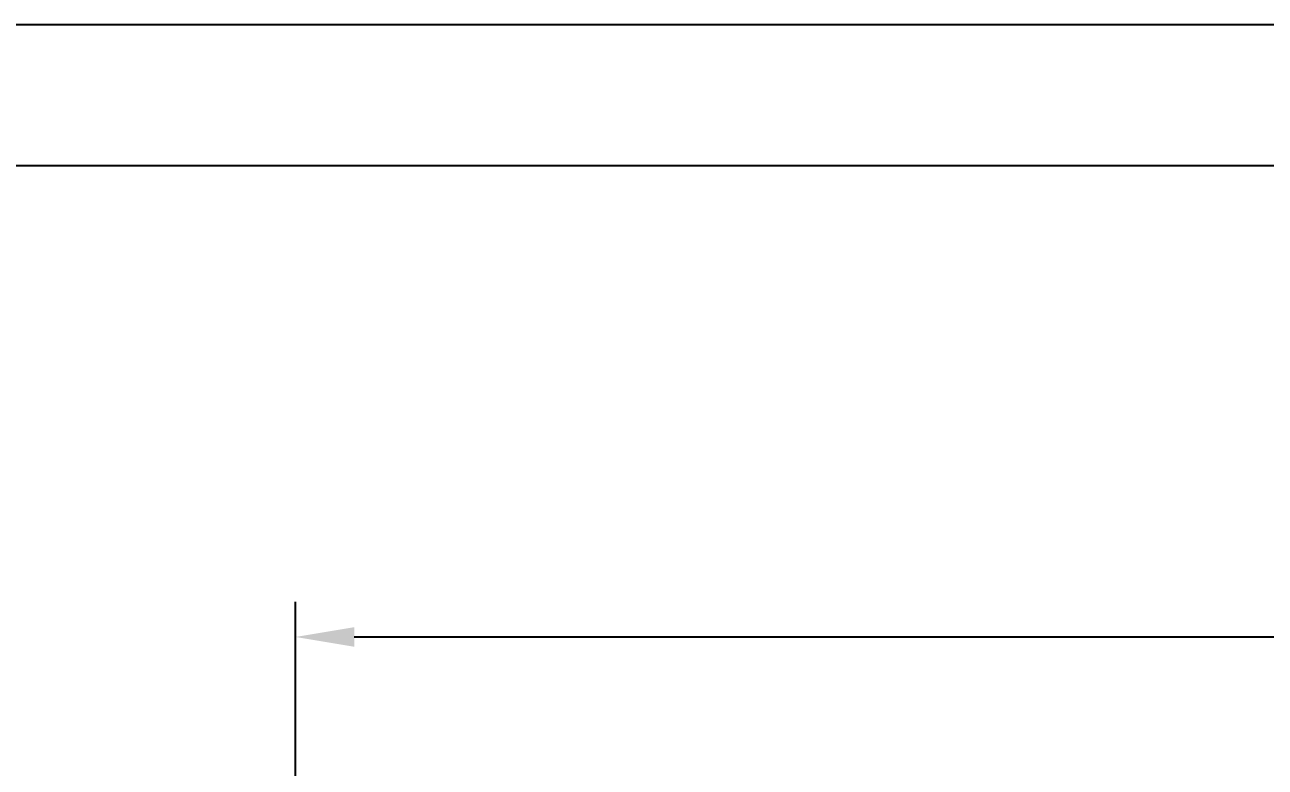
# Model space of a CAD drawing. Extents: x -194 to 239, y -574 to -265.
# Drawn here: x -151.4 to -98.6, y -296.2 to -264.6 of the extents above; entities that cross this region are included whole.
import ezdxf

# ---------------------------------------------------------------- set-up
doc = ezdxf.new("R2010")
doc.units = 0
doc.header["$LTSCALE"] = 0.5
doc.header["$PDMODE"] = 2
doc.layers.get('0').update_dxf_attribs({"linetype": 'CONTINUOUS'})
doc.layers.get('DEFPOINTS').update_dxf_attribs({"linetype": 'CONTINUOUS'})
doc.styles.get("Standard").update_dxf_attribs({"font": 'arial.ttf', "height": 3})
doc.dimstyles.get("Standard").update_dxf_attribs({"dimtxt": 0.18, "dimasz": 0.18, "dimexe": 0.18, "dimexo": 0.0625, "dimgap": 0.09, "dimtad": 0, "dimtih": 1, "dimtoh": 1, "dimdec": 4, "dimzin": 0, "dimdsep": 46, "dimtxsty": 'Standard', "dimcen": 0.09, "dimadec": 0, "dimazin": 0, "dimtfac": 1, "dimtdec": 4, "dimtofl": 0, "dimtmove": 0, "dimatfit": 3, "dimfxl": 1, "dimtolj": 1, "dimtzin": 0, "dimarcsym": 0})

# ---------------------------------------------------------------- blocks, each defined once
blk = doc.blocks.new('*D132')
at = {"color": 1, "lineweight": -2, "transparency": 16777216}
for p, q in [((-139.884, -297.025), (-139.884, -289.172)), ((13.1, -297.025), (13.1, -289.172)), ((-137.384, -290.672), (10.6, -290.672))]:
    blk.add_line(p, q, dxfattribs=at)
at = {"color": 1, "lineweight": 5, "transparency": 16777216}
for points in [[(-137.384, -290.255), (-137.384, -291.088), (-139.884, -290.672)], [(10.6, -290.255), (10.6, -291.088), (13.1, -290.672)]]:
    blk.add_solid(points, dxfattribs=at)
at = {"layer": 'DEFPOINTS', "color": 0, "lineweight": 5, "transparency": 16777216}
for p in [(13.1, -290.672), (-139.884, -297.025), (13.1, -297.025)]:
    blk.add_point(p, dxfattribs=at)
at = {"color": 7, "lineweight": 5, "transparency": 16777216, "insert": (-62.846, -288.244), "char_height": 3, "attachment_point": 5}
blk.add_mtext('\\A1;482,{\\fArial|b0|i0|c238|p34;6}', dxfattribs=at)

msp = doc.modelspace()

# ---------------------------------------------------------------- linework, layer by layer
for p, q in [((239.39433, -264.61974), (-194.25747, -264.61974)), ((233.39433, -270.61974), (-188.25747, -270.61974))]:
    msp.add_line(p, q)

# ---------------------------------------------------------------- dimensions: what is measured, and where the dimension line sits
at = {"lineweight": 5}
dim = msp.add_linear_dim(base=(13.09969, -290.67163), p1=(-139.88366, -297.02455), p2=(13.09969, -297.02455), angle=0.000001, text='482,{\\fArial|b0|i0|c238|p34;6}', dimstyle='Standard', override={"dimtxt": 2.5, "dimasz": 2.5, "dimexe": 1.5, "dimexo": 0, "dimgap": 0.625, "dimtad": 1, "dimtih": 0, "dimtoh": 0, "dimzin": 8, "dimlunit": 6, "dimcen": 2.5, "dimclrd": 1, "dimclre": 1, "dimclrt": 7, "dimtofl": 1, "dimatfit": 0}, dxfattribs=at)
dim.commit()
dim.dimension.update_dxf_attribs({"geometry": '*D132', "text_midpoint": (-62.84613, -290.67163), "dimtype": 161})

doc.saveas('drawing.dxf')
